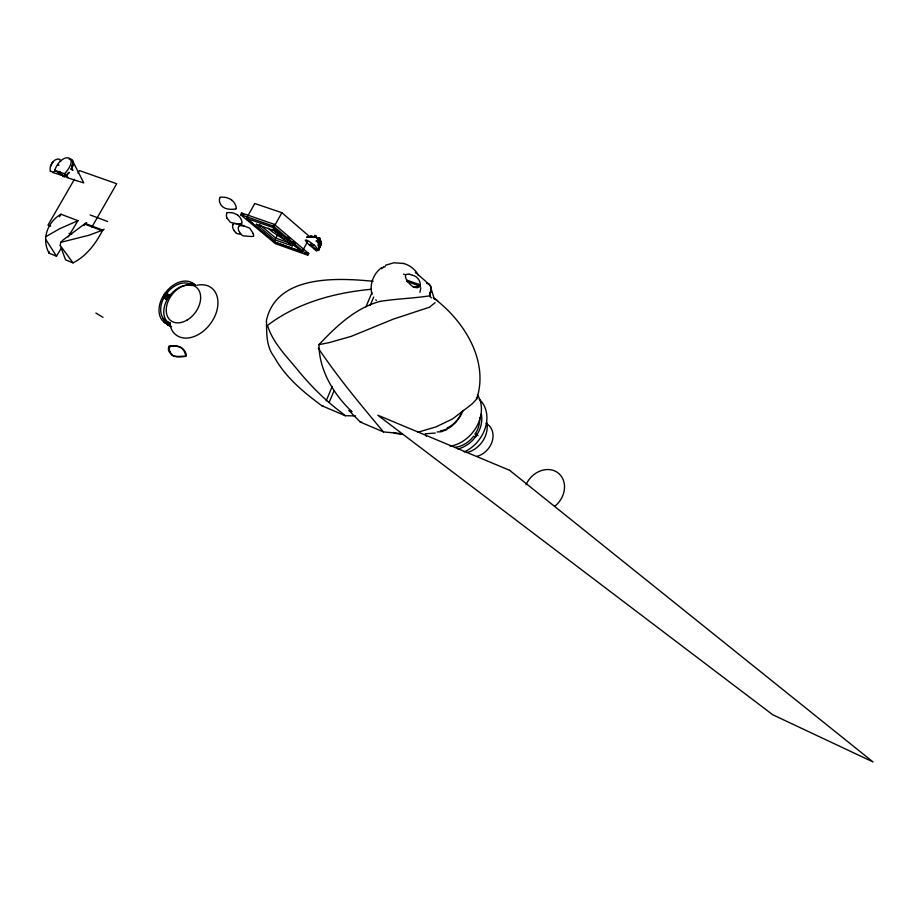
<?xml version="1.0" encoding="UTF-8"?>
<svg xmlns="http://www.w3.org/2000/svg" width="919" height="919" viewBox="0 0 919 919"><rect width="100%" height="100%" fill="white"/><g stroke="black" fill="none" stroke-linecap="round" stroke-linejoin="round"><path stroke-width="1.38" d="M60.941 248.808L56.473 256.183L49.121 253.207C41.217 239.331 47.397 221.881 60.987 214.23L77.977 220.698L69.66 234.437M412.631 275.309C417.559 276.137 421.189 281.823 420.213 286.533M373.137 281.283C336.722 277.71 276.573 274.77 266.43 320.444C266.82 332.965 265.855 346.337 274.379 357.135C285.372 377.307 303.695 392.264 321.845 405.75L345.314 415.721L355.504 415.916M167.269 294.275L168.659 294.781L165.34 292.805L168.786 295.413L168.648 294.85M167.43 294.838L167.132 295.619A24.158 16.887 -53.5 0 0 165.477 298.25L166.546 296.056L164.042 294.666L166.546 296.056M319.123 246.418L318.985 247.716M59.632 172.347L61.412 173.415L59.632 172.347L59.746 171.382M435.089 302.627L429.483 307.21L393.286 319.146L351.345 336.32L329.174 342.638L318.996 344.636C318.973 369.955 333.746 394.676 352.034 411.746L348.864 410.414L360.282 422.062L383.476 431.919L401.178 433.573M318.985 248.934L319.111 243.696M417.927 432.24L436.008 426.875L452.55 418.938L471.929 404.084L476.674 399.03L476.456 397.467M168.786 295.436L168.464 296.182A22.102 15.451 -53.5 0 0 166.798 298.79L165.477 298.25M320.237 246.648L320.972 242.134M371.448 289.267C334.619 292.656 297.262 302.776 267.521 325.383C273.012 343.717 288.038 357.721 299.663 372.379C312.012 387.094 325.441 400.443 340.673 411.965L345.314 415.721M219.79 197.665L219.652 198.458M320.708 244.167L320.386 245.672M60.263 245.522L60.711 242.363L62.848 240.169L85.26 223.466L102.71 230.106C96.07 243.294 86.478 256.102 73.026 262.88L65.559 259.859L60.263 245.522L73.026 262.88M320.582 243.88L320.088 246.522M320.857 244.132L320.421 246.074M420.81 287.796L419.949 292.334M232.806 225.258L232.909 224.764A3.561 2.516 -71.5 0 0 233.001 224.225M169.601 347.623L169.624 347.508A3.975 2.849 -66.5 0 0 169.728 346.945M168.625 347.21L168.648 347.095A3.963 2.849 -66.5 0 0 168.751 346.532M238.618 226.959L238.641 226.844A3.986 2.814 -71.5 0 0 238.745 226.246M318.836 248.486L318.617 249.221A3.653 2.068 49.3 0 0 318.56 249.922M476.674 399.03C489.367 360.42 463.532 320.111 433.228 297.733M60.631 161.491L59.873 159.389C54.232 157.264 48.696 166.098 50.384 171.141L50.947 171.497M431.516 297.917C426.83 294.988 434.365 288.75 429.368 285.108M319.996 246.729L320.019 246.683A3.216 1.918 50.5 0 0 319.915 247.314L319.778 247.487M326.165 400.845L332.276 386.417M365.957 306.808L371.896 292.782M329.255 402.154L334.171 390.518M370.3 305.142L373.723 297.055M429.667 295.952L431.31 289.232L430.437 285.522L415.457 272.265L416.318 273.23M463.153 410.345L460.224 416.387L455.973 422.177L451.608 426.267A24.687 19.54 -51 0 1 440.465 430.793M236.137 208.785L236.217 207.395A16.381 11.66 -71.9 0 0 231.462 199.986M241.915 223.26L241.996 221.961A15.244 10.787 -71.4 0 0 237.584 215.126M319.364 248.877L318.491 250.519M226.798 212.921L227.016 212.771A7.007 4.974 -71.7 0 1 228.165 212.565L230.428 212.588M84.157 225.511L85.26 223.466M318.594 250.347L318.64 250.255A3.389 1.964 48 0 1 318.721 249.692M256.401 224.225L274.873 239.848L292.288 245.855M310.128 237.068L281.88 212.703L254.781 203.513L246.453 218.389L275.16 242.352L301.949 251.852L307.52 241.777M312.667 246.108L310.231 244.006M307.762 255.183L308.704 253.483L274.333 224.339L241.617 213.013L240.652 214.724L275.401 243.684L307.762 255.183L273.368 226.085L240.652 214.724M274.873 239.848L277.837 234.529M275.16 242.352L246.522 218.274M273.368 226.085L274.333 224.339M281.88 212.703L273.471 227.797L301.949 251.852M292.219 245.982L273.851 230.313M192.002 285.671L193.197 283.534M195.276 285.097L195.15 285.327A24.204 16.887 -53.5 0 0 163.823 294.999A24.204 16.887 -53.5 0 0 170.187 324.752M316.906 240.916L318.445 238.193M164.604 319.938L165.213 320.478L164.202 322.293L169.36 325.625A24.158 16.887 -53.5 0 1 167.453 324.602L166.695 324.074L167.304 323.086M165.523 323.189L166.534 321.397M168.12 324.729L169.062 322.914L169.831 323.281M169.36 325.625L170.36 323.844M191.623 283.201L192.956 283.891A24.158 16.887 -53.5 0 1 194.92 284.89L191.853 282.673C187.97 287.096 195.379 283.822 191.623 282.891M91.877 227.096L116.702 183.743L79.436 170.578L78.012 173.048M74.439 179.251L47.983 225.155L50.614 226.177M54.726 170.279C61.493 151.13 81.504 155.254 64.491 173.771L54.726 170.279L62.653 175.69M166.753 298.893L165.857 299.479L165.041 298.79M68.155 236.918L69.155 235.264M476.605 434.227L476.203 434.882L475.169 434.044A25.066 20.034 -51.1 0 0 479.684 417.697M59.402 216.815L60.987 214.23M477.983 435.606L476.95 434.767L475.479 436.927L473.664 436.18L472.768 437.306A25.066 20.034 -51.1 0 1 454.71 447.358M318.996 344.636C335.998 326.59 355.136 308.221 379.742 301.455C396.342 298.755 413.136 298.388 429.587 295.849M418.524 285.866L418.616 284.488L418.478 285.935M50.488 166.408L52.475 162.686M52.027 163.306L53.038 161.939M166.695 293.356L167.476 292.38M167.097 295.665L168.464 296.182M381.523 268.739L383.579 267.119M46.065 236.562L59.597 228.739L77.977 220.698M420.201 286.544L417.26 287.727L414.354 287.325M381.684 267.578C373.424 273.517 369.185 284.58 372.057 294.448M67.007 174.989C72.992 169.464 65.169 173.932 67.282 175.563L66.547 174.817M104.123 229.187L101.906 230.646L84.456 223.995L86.685 222.559M446.76 429.667L441.292 431.735L437.099 431.976M55.37 171.037L53.038 172.094L50.384 171.141M385.44 265.292L393.791 262.777L403.556 263.489M60.711 242.363L89.304 235.149L102.71 230.106M412.597 275.298C398.616 270.014 408.415 285.269 414.343 287.325M185.018 356.365L185.064 356.354A3.044 2.16 -66.4 0 1 185.73 356.273M383.797 266.981L385.268 266.717M62.435 175.54L64.445 176.907L57.529 171.876L59.241 171.531M69.143 159.251C74.887 157.838 73.704 166.213 71.521 169.062L70.683 168.924L73.038 170.325L71.521 169.062L73.187 162.95L71.245 159.711M171.187 346.256L170.934 346.291A5.962 4.262 -66.4 0 0 170.13 346.509M307.589 236.849L306.889 236.918M170.21 345.843L169.912 345.877A5.962 4.262 -66.4 0 0 169.153 346.084M171.52 346.222L172.198 346.153A31.935 22.699 -65.6 0 1 172.898 346.118L177.539 346.44A22.343 15.887 -65.9 0 1 181.502 347.761L181.629 347.887A16.186 11.51 -66.1 0 1 181.973 348.106L182.502 348.508A18.012 12.809 -66.1 0 1 184.363 350.53L185.087 351.655A14.199 10.086 -66.2 0 1 186.247 354.516L186.293 354.768A2.723 1.93 -66.5 0 1 186.35 355.343M170.543 345.797L171.221 345.739A31.924 22.699 -65.6 0 1 171.922 345.705L176.551 346.026M405.336 274.689L403.544 274.069M310.151 236.803L306.739 237.435A7.203 0.908 -9.2 0 0 309.06 237.136A8.145 3.883 -4.4 0 1 313.735 237.527M321.845 405.75L322.856 405.67M435.296 433.067L425.187 433.779M234.644 223.673L235.275 223.662A30.752 21.677 -70.6 0 1 235.758 223.673L240.066 224.305A21.332 15.014 -70.9 0 1 243.673 225.844L249.704 228.153L253.173 233.357M311.587 236.734L313.448 236.769M62.802 175.793L65.226 175.747M360.282 422.062L361.592 422.097M241.249 234.402L237.826 233.805A10.408 7.329 -71.6 0 1 236.08 232.989M58.23 165.144L58.977 165.225L58.219 165.144M175.495 356.262L176.678 356.377A52.107 37.265 -68.2 0 0 179.561 356.423L182.33 356.262A19.563 13.911 -67.1 0 0 183.363 356.112M176.471 356.675L177.643 356.79A52.142 37.254 -68.2 0 0 180.538 356.848L183.306 356.675A19.575 13.911 -67.1 0 0 184.685 356.457M176.138 356.629L175.219 356.48M426.669 283.339L429.449 284.327M413.343 286.981L417.812 286.544L413.286 286.969M315.183 236.976L316.354 237.24M409.116 274.253L409.885 274.402M314.172 236.964L315.332 237.297M316.354 237.607L318.031 238.044M317.044 237.803L317.951 238.021M241.49 223.547L241.513 223.558A2.183 1.539 -71.6 0 0 241.1 223.524A4.836 3.4 -71.5 0 0 240.824 223.558L238.366 223.754A78.517 55.496 -74.4 0 1 236.654 223.708L230.428 222.398L226.959 217.998M315.458 237.332L317.779 237.734M235.666 209.107L235.701 209.107A2.183 1.539 -72 0 0 235.253 209.061C229.601 209.854 222.203 209.233 219.997 202.984A6.64 4.733 -72.4 0 1 219.607 198.447M316.274 237.527L314.505 236.964M52.831 172.531L68.086 177.344M67.236 177.712L83.744 182.915L72.9 161.445M403.108 263.339C409.713 264.971 415.468 269.497 418.524 275.585M246.453 218.389L273.552 227.671L302.018 251.726L275.229 242.225M256.332 224.351L273.782 230.439M407.094 280.238L420.42 284.913M406.761 281.409L420.408 286.291M290.507 243.328L275.815 238.147L259.48 224.454M306.004 252.53L308.704 253.483M90.142 214.954L107.626 221.502M69.017 233.346L71.648 234.368M164.099 297.342L165.454 297.894M475.169 434.044L476.95 434.767M168.981 322.879L165.213 320.478M191.255 285.338L190.325 284.718M317.296 250.577L316.55 250.152A14.21 2.677 29.2 0 1 313.528 248.176L312.288 247.303A18.047 3.4 29.2 0 1 309.933 245.499L309.496 245.132A16.209 3.056 29.2 0 1 309.14 244.822L309.025 244.718A22.401 4.227 29.2 0 1 306.831 242.421M191.922 285.269L190.853 284.453A22.148 15.451 -53.5 0 0 163.904 297.687A22.148 15.451 -53.5 0 0 170.371 322.81M282.926 238.722L283.672 239.204M57.529 171.876L65.329 176.666M282.719 238.595L282.65 238.561A19.391 3.584 29.4 0 1 281.076 237.573L278.158 235.701A52.199 9.822 29.4 0 1 275.16 233.713L272.702 232.013A11.258 2.079 29.5 0 1 270.829 230.6M95.886 313.034L102.939 317.354M311.357 245.293L312.437 245.97M272.323 229.279L273.38 229.968M317.871 250.313L317.055 249.612M237.711 214.874L233.495 213.082A42.481 30.097 -70.4 0 0 230.428 212.588M273.747 230.209L276.217 231.887M231.588 199.71L227.05 197.746A45.651 32.556 -70.8 0 0 223.731 197.183L221.295 197.125A7.536 5.388 -72.2 0 0 220.043 197.321M276.389 232.002L277.067 232.473M437.743 300.846L435.204 298.974M181.261 347.887L180.997 347.692A16.174 11.51 -66.1 0 0 180.652 347.462L180.503 347.382A22.332 15.887 -65.9 0 0 176.54 346.072M172.979 355.527L172.795 355.366A16.875 12.004 -66.9 0 1 171.922 354.47L171.014 353.401A15.083 10.741 -66.9 0 1 170.095 352.08L169.935 351.736M172.002 355.102L171.784 354.918A16.864 12.004 -66.9 0 1 170.945 354.045L170.038 352.976A15.072 10.741 -66.9 0 1 169.119 351.655L169.027 351.449A6.87 4.905 -66.6 0 1 168.418 349.415L168.418 349.14A5.606 4.009 -66.6 0 1 168.533 347.646M181.491 348.06L181.525 348.094A18.012 12.809 -66.1 0 1 183.386 350.116L183.743 350.621M241.617 213.013L243.788 214.828M287.647 237.045L289.83 238.906M293.115 241.686L295.298 243.535M270.6 230.405L270.427 230.244A16.68 3.079 29.4 0 1 269.669 229.532L268.934 228.785A8.995 1.654 29.5 0 1 268.555 228.36M64.491 173.771L66.938 176.551M375.768 299.847L376.376 300.41M316.952 249.325L317.204 249.554A1.367 0.816 43 0 0 318.307 250.382M235.735 232.656L235.701 232.622A11.763 8.271 -71.6 0 1 235.184 232.036L234.782 231.508M306.785 242.398L305.257 240.135M383.476 431.919C360.73 404.831 337.985 377.548 318.273 348.152M234.575 231.232L234.035 230.474M56.473 256.183L46.053 239.87M316.55 247.751L315.654 246.579A11.384 2.137 29.3 0 0 314.516 245.407M320.306 240.008L320.042 239.434A11.361 5.353 -24.4 0 0 319.536 238.377M239.606 232.346L241.088 234.334A10.787 7.559 -71.6 0 0 243.776 235.93L251.68 236.539A13.969 9.764 -71.7 0 0 252.323 236.436M320.237 239.859L319.823 239.262A18.839 8.949 -27.4 0 1 320.053 239.698L320.432 240.583M317.583 249.497L317.342 249.026A51.636 9.581 29.5 0 0 316.55 247.751M317.71 249.761L317.813 250.014A19.494 3.63 29.3 0 1 317.94 250.473M431.034 288.394L434.377 299.249M185.293 354.274L185.27 354.16A14.199 10.086 -66.2 0 0 184.237 351.483M430.747 287.498L430.839 288.382L430.827 287.727M320.651 241.743L320.662 241.938A23.297 10.477 -40.7 0 1 320.72 242.708M48.983 251.473L49.121 253.207M59.965 171.796L59.999 172.473M402.579 434.216A32.337 25.284 -51.7 0 1 393.309 432.504M196.746 285.304A29.454 20.723 -53.4 0 1 217.941 303.615A29.454 20.723 -53.4 0 1 195.115 336.136A29.454 20.723 -53.4 0 1 169.831 323.66M168.717 322.994A22.102 15.451 -53.5 0 1 167.051 299.778A22.102 15.451 -53.5 0 1 189.084 285.269M169.739 323.557A22.102 15.451 -53.5 0 1 168.453 322.81M171.589 326.601A24.147 16.887 -53.5 0 1 165.696 322.994M163.777 320.134A24.147 16.887 -53.5 0 1 163.1 318.548M166.063 298.618A24.147 16.887 -53.5 0 1 168.809 294.517M190.084 283.466A24.147 16.887 -53.5 0 1 195.161 285.108M479.213 399.248A33.061 26.421 -51.1 0 1 464.198 451.987M486.588 422.039A23.216 18.644 -51.1 0 1 466.921 452.527M481.361 414.136A27.398 21.895 -51.1 0 1 457.892 448.954M486.22 423.498A18.782 15.163 -51 0 1 492.274 441.063A18.782 15.163 -51 0 1 476.777 456.364M477.466 394.906A33.291 26.49 -51 0 1 477.03 425.899A33.291 26.49 -51 0 1 450.161 446.243M426.336 436.272A33.291 26.49 -51 0 1 425.382 434.584M461.763 412.229A23.779 18.828 -51 0 1 447.208 427.944M279.146 233.966A21.861 3.986 29.5 0 1 280.755 235.195M284.074 238.446A13.934 2.55 29.5 0 1 284.442 239.009M320.019 239.997A20.804 9.523 -40.2 0 1 320.237 242.019M318.158 238.848A12.062 4.79 0.4 0 1 319.008 239.411M306.349 239.916A5.606 1.057 29.3 0 1 307.601 240.56L307.98 240.767A9.11 1.712 29.3 0 1 311.575 243.179L312.965 244.19A16.818 3.148 29.3 0 1 313.999 244.982L314.252 245.189A16.301 2.791 22.4 0 1 313.586 244.948M318.859 248.888A17.472 10.821 26.3 0 1 318.744 249.451M318.95 243.776A21.7 10.385 -32.6 0 0 318.64 242.708L318.56 242.444A11.051 5.146 -12.8 0 0 318.342 240.594M316.01 241.111A9.879 3.435 5.7 0 1 317.331 241.915M320.007 247.693A3.159 1.884 50.4 0 1 320.019 247.418M318.767 241.226A23.297 9.305 -50.5 0 1 317.894 245.649M319.835 237.849A10.867 5.089 -15.3 0 1 319.927 239.537M317.158 238.021A8.328 3.308 2.7 0 1 317.779 238.262M314.459 235.39A12.567 7.766 -22.8 0 1 316.297 235.873M317.985 242.754A24.101 11.166 -30.5 0 1 320.834 245.442M312.828 246.832A12.958 4.032 46 0 1 316.664 249.899M318.548 237.929A7.834 2.711 -4.2 0 1 318.893 238.055M318.376 237.918A7.249 2.665 -5.1 0 1 318.778 238.09M320.191 239.595A22.481 10.844 -35 0 1 321.133 243.903M319.686 246.338A2.7 1.574 32.9 0 1 318.502 246.889M313 237.091A9.397 5.009 -8.3 0 1 313.884 237.251M310.335 235.781A11.993 6.755 -11.1 0 1 312 235.735M320.065 245.626A9.052 5.594 33 0 1 319.823 246.258M321.386 242.547A24.618 12.429 -30.4 0 1 321.466 243.455M320.375 241.146A21.78 9.822 -40.6 0 1 320.432 241.8M319.1 247.073A1.93 1.206 15.5 0 1 318.675 246.935M319.605 247.82A1.597 0.586 41.9 0 1 318.87 247.2M310.565 245.074A16.898 3.056 23.1 0 1 310.312 244.902M313.436 248.521A13.038 3.504 43.3 0 1 316.584 251.059M175.219 356.446A11.407 8.133 -66.8 0 1 173.277 355.756M169.946 351.736A6.87 4.905 -66.6 0 1 169.395 349.84L169.395 349.427A5.617 4.009 -66.6 0 1 169.51 348.06M186.316 355.561A1.252 0.885 -66.5 0 1 186.189 356.009M174.162 356.009A11.407 8.133 -66.8 0 1 172.301 355.343M185.328 355.205A1.252 0.885 -66.5 0 1 185.213 355.584M252.691 236.367A2.539 1.769 -71.2 0 1 253.07 236.39M239.687 232.231A6.938 4.871 -71.5 0 1 238.343 227.096M238.974 225.948A5.388 3.791 -71.4 0 1 239.71 225.764L240.1 225.729A25.192 17.691 -70.7 0 1 240.778 225.706L243.719 225.913A15.324 10.787 -71 0 1 244.086 226.2M252.978 233.621A4.538 3.171 -71.2 0 1 253.678 236.103M234.138 230.301A6.927 4.882 -71.5 0 1 232.599 225.293M233.357 223.857A5.158 3.642 -71.4 0 1 233.679 223.765M226.775 213.07A2.918 2.079 -71.9 0 1 226.717 213.449L226.648 213.805A6.169 4.377 -71.9 0 0 226.89 218.067M526.013 484.761A22.389 18.725 -50.8 0 1 557.879 472.78A22.389 18.725 -50.8 0 1 554.8 506.3M72.819 162.158L72.819 162.858L72.819 162.158M72.762 163.628L72.452 165.156L72.762 163.628M430.873 289.324L430.678 291.22L430.873 289.324M430.563 291.817L430.081 293.471L430.563 291.817M72.314 165.65L71.808 167.005L72.314 165.65M509.574 470.275L377.824 415.227L772.787 714.787L873.05 761.954L509.574 470.275M186.959 320.145A21.022 14.693 -53.4 0 0 196.275 287.21A21.022 14.693 -53.4 0 0 167.097 304.212A21.022 14.693 -53.4 0 0 186.959 320.145"/></g></svg>
